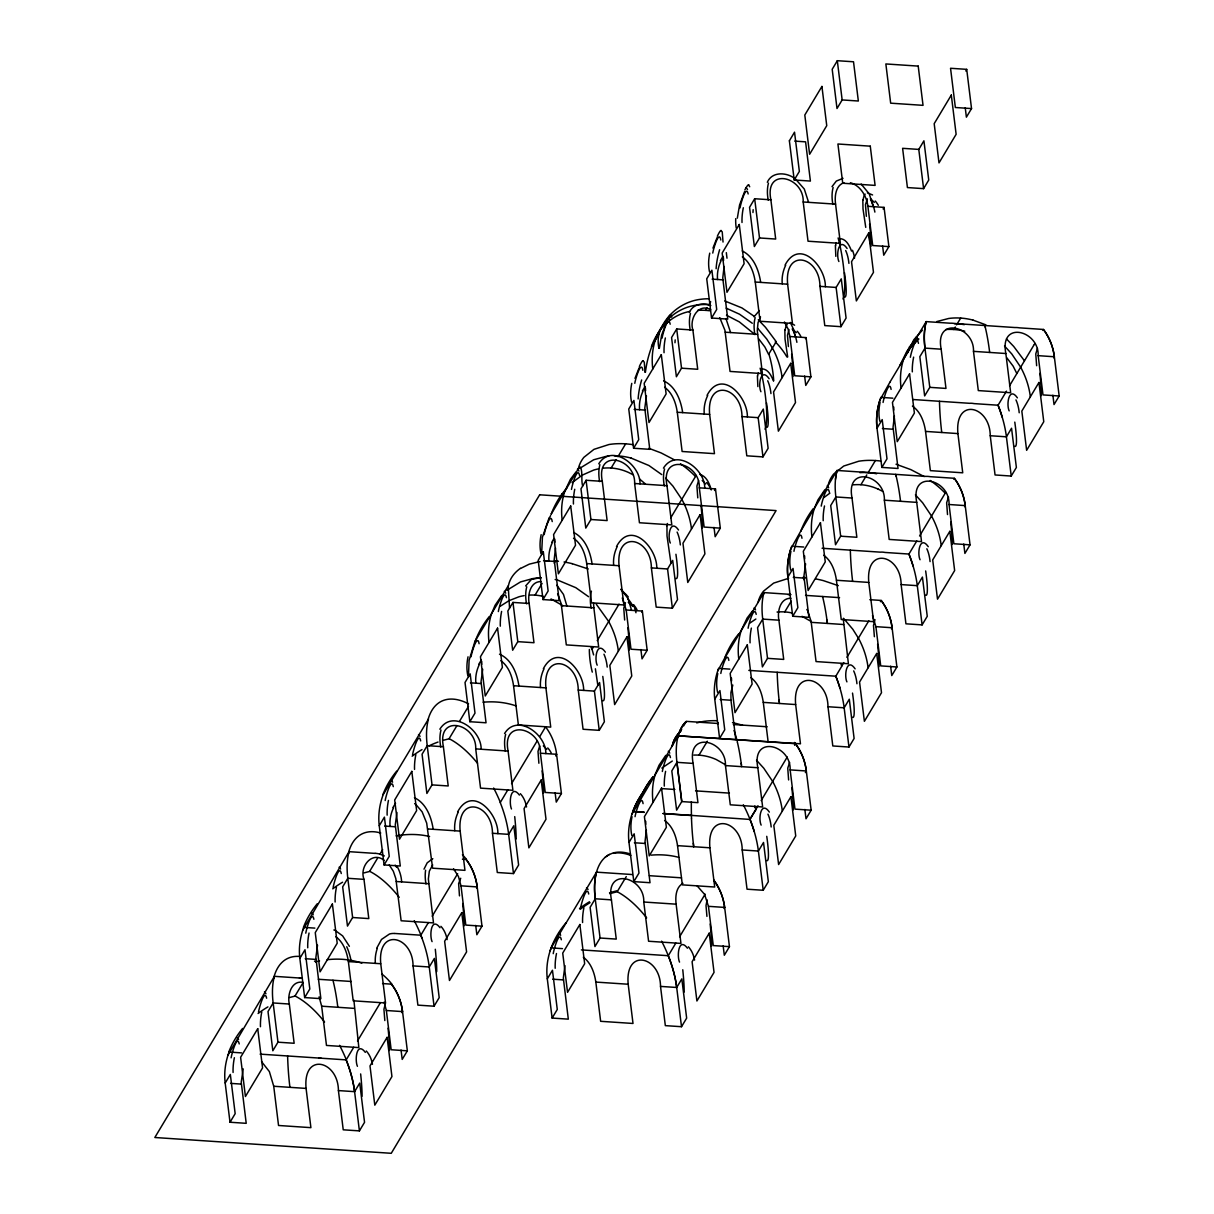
<?xml version="1.0" encoding="UTF-8"?>
<svg xmlns="http://www.w3.org/2000/svg" width="1214" height="1214" viewBox="0 0 1214 1214"><rect width="100%" height="100%" fill="white"/><g stroke="black" fill="none" stroke-linecap="round" stroke-linejoin="round"><path stroke-width="1.5" d="M843.29 618.897L848.404 663.739L816.051 661.569L811.104 621.386L807.811 611.203M659.339 348.403L661.615 335.185L666.547 321.998M737.323 218.171L739.584 204.954L744.516 191.782M353.881 1000.048L358.843 1047.591L326.475 1045.436L321.664 1006.194L354.018 1008.364M757.399 375.763L757.855 386.583M835.384 245.532L835.824 256.351M784.836 329.905L785.033 339.176L787.689 356.977M862.805 199.688L863.017 208.96L865.749 227.367M666.956 525.996L667.017 535.951L670.978 563.25M231.115 1057.849C231.54 1054.617 237.216 1033.675 239.219 1043.949M258.506 1012.112C258.931 1008.864 264.606 987.923 266.625 998.212M305.776 933.171C306.186 929.939 311.877 908.998 313.88 919.271M333.167 887.434C333.592 884.187 339.267 863.245 341.271 873.534M385.187 800.542C385.612 797.294 391.287 776.368 393.29 786.642M412.578 754.804C413.003 751.557 418.678 730.616 420.681 740.904M498.347 611.568C498.757 608.32 504.447 587.379 506.45 597.667M571.475 489.424C571.9 486.177 577.576 465.235 579.579 475.524M662.085 338.114C662.495 334.867 668.186 313.925 670.189 324.214M553.235 953.673C553.645 950.425 559.32 929.484 561.338 939.773M580.626 907.92C581.036 904.688 586.711 883.746 588.729 894.02M740.054 207.882C740.479 204.635 746.155 183.693 748.158 193.982M662.343 771.497C662.753 768.25 668.428 747.308 670.447 757.582M748.097 628.26C748.522 625.013 754.197 604.071 756.201 614.36M821.241 506.117C821.65 502.869 827.341 481.928 829.344 492.216M910.363 357.265C910.773 354.018 916.464 333.076 918.467 343.365M471.062 656.759C471.442 653.466 477.421 632.752 479.09 643.724M544.206 534.615C544.57 531.322 550.564 510.608 552.233 521.58M634.801 383.305C635.18 380.012 641.159 359.298 642.828 370.27M712.77 253.073C713.149 249.796 719.128 229.067 720.797 240.038M635.059 816.688C635.438 813.395 641.417 792.666 643.086 803.653M720.828 673.451C721.192 670.158 727.186 649.444 728.84 660.416M793.956 551.308C794.335 548.015 800.314 527.301 801.984 538.272M883.079 402.456C883.458 399.163 889.437 378.449 891.106 389.421M907.359 352.986L913.808 339.768L922.382 330.193M273.878 978.423L274.41 976.329L301.77 978.165A15.661 10.243 20.4 0 0 299.418 978.014M348.539 853.746L349.055 851.667L375.05 853.396M677.685 737.793L678.186 735.836A79.851 40.001 63.7 0 1 686.198 721.495A79.699 39.91 63.7 0 0 678.171 735.836L631.902 814.275M763.454 594.572L763.94 592.599L790.42 594.374M632.388 874.55L596.484 872.153L595.968 874.232A77.696 38.924 63.7 0 0 595.224 898.77L600.065 938.012L594.936 946.586L590.11 907.359L595.255 898.77A77.757 38.939 63.7 0 1 596.514 872.153A79.79 39.956 63.7 0 1 606.044 856.614L606.833 855.991A81.748 40.957 63.7 0 1 609.382 854.459L613.085 853.002A83.948 42.05 63.7 0 1 630.536 854.079M555.526 548.03L554.191 559.502L559.184 600.642L542.977 599.564M724.105 266.488L722.755 277.976L727.747 319.1L711.541 318.022L706.73 278.795L711.89 270.206L716.7 309.449L711.571 318.022M646.379 830.103L645.029 841.56L650.021 882.715L633.814 881.622L628.989 842.395A77.696 65.875 -31.3 0 1 632.813 811.605L633.253 810.815M894.399 415.871L893.049 427.328L898.041 468.483L881.834 467.405L877.009 428.163M424.005 869.178L427.207 862.805L432.821 858.693M228.095 1054.89L274.394 976.329A77.696 38.909 63.7 0 0 273.15 1002.961L277.96 1042.189L272.831 1050.763L268.006 1011.535L273.15 1002.961L289.327 1004.039L294.152 1043.266L277.945 1042.189M302.741 930.212L349.055 851.651A77.696 38.909 63.7 0 0 347.811 878.283L342.667 886.857L347.477 926.1L352.621 917.511L347.781 878.283L363.988 879.361L368.798 918.588L352.591 917.511M550.17 950.699L551.156 947.876A79.79 67.635 -31.3 0 1 565.997 922.822M717.656 671.038L724.546 658.413M634.983 378.373L639.11 367.857M712.952 248.142L717.095 237.625M317.537 945.129L315.868 957.497L320.86 998.652L304.653 997.574L299.843 958.332A77.696 65.875 -31.3 0 1 303.728 927.375L314.866 928.118M396.948 812.5L395.278 824.883L400.286 866.022L384.079 864.929L379.254 825.702A77.757 65.92 -31.3 0 1 383.138 794.745L428.466 719.022A77.757 38.939 63.7 0 0 427.207 745.639L432.032 784.881L426.888 793.455L422.077 754.228L427.207 745.654L443.398 746.731L448.209 785.959L432.002 784.881M482.717 669.263L481.048 681.646L486.04 722.785L469.833 721.708L465.023 682.465L470.182 673.891L474.993 713.119L469.864 721.708M646.455 395.81L644.786 408.192L649.778 449.332L633.571 448.239L628.761 409.012L633.92 400.438L638.731 439.665L633.602 448.239M564.98 965.631L563.326 978.014L568.319 1019.153L552.112 1018.06L547.302 978.833A77.696 65.859 -31.2 0 1 551.156 947.876L596.499 872.153M805.595 563.812L803.926 576.18L808.919 617.334L792.712 616.242L787.886 577.014A77.499 65.693 -31.3 0 1 788.584 557.712A77.908 66.042 -31.3 0 1 790.8 548.895L800.709 531.216M376.735 948.149L381.5 939.439L389.466 934.021A16.085 14.583 48.2 0 1 394.626 933.49M655.302 340.193C660.947 321.862 677.488 307.552 696.578 305.109A58.849 47.695 30.9 0 1 708.991 304.638M655.545 773.576L659.05 765.245L665.773 755.381M741.314 630.339L747.065 618.108L752.483 611.006M814.457 508.196L817.963 499.864L824.67 490.001M899.741 365.718L906.964 351.195L918.877 338.994M243.225 1068.912L241.222 1082.175L246.214 1123.329L230.007 1122.237L225.182 1083.009A77.696 65.875 -31.3 0 1 229.067 1052.052L241.571 1052.887M732.801 685.06L730.919 692.541L730.965 700.22M439.847 729.204C452.534 708.597 481.776 730.145 481.123 749.25M525.616 585.967L531.428 579.397L540.898 577.576M598.76 463.824C611.431 443.216 640.673 464.765 640.021 483.87M689.355 312.514C692.678 304.092 703.27 302.286 710.843 305.549M504.554 733.529C517.225 712.937 546.452 734.485 545.814 753.575M767.324 182.297C771.983 171.265 786.596 172.251 794.775 178.473M663.451 468.149C676.122 447.556 705.364 469.105 704.712 488.195M754.046 316.839L759.342 310.587M832.015 186.622L836.309 181.068L843.032 178.321M549.016 518.12L542.43 537.195L541.596 554.601M392.911 807.614L395.567 803.273M478.665 664.377L481.336 660.037M551.809 542.233L554.024 538.485M642.403 390.923L645.074 386.583M720.388 260.691L723.043 256.366M457.602 811.938C472.17 784.472 498.423 813.653 497.877 833.623M543.356 668.702C557.924 641.235 584.192 670.416 583.631 690.402M616.5 546.558C631.068 519.091 657.32 548.273 656.774 568.258M707.094 395.248C721.662 367.766 747.93 396.963 747.369 416.933M785.079 265.031C799.647 237.549 825.899 266.731 825.353 286.716M707.125 899.847L706.017 905.614L706.927 916.373M225.212 1083.009L230.341 1074.436L235.167 1113.663L230.023 1122.252M299.858 958.332L305.002 949.758L309.813 988.985L304.684 997.574M379.284 825.702L384.413 817.128L389.239 856.356L384.094 864.929M512.976 602.417L507.831 610.991L512.657 650.234L517.801 641.645L512.961 602.417L529.167 603.495L533.978 642.722L517.771 641.645M586.119 480.274L580.975 488.847L585.785 528.09L590.93 519.501L586.089 480.274L602.296 481.351L607.121 520.578L590.914 519.501M676.714 328.964L671.57 337.538L676.395 376.765L681.524 368.191L676.699 328.948L692.906 330.041L697.716 369.268L681.509 368.191M754.683 198.732L749.554 207.321L754.364 246.548L759.509 237.959L754.668 198.732L770.875 199.809L775.685 239.052L759.478 237.959M789.404 140.763L794.533 132.174L799.358 171.417L794.214 179.991L810.406 181.068L805.58 141.841L794.775 141.112M837.341 60.7L832.197 69.289L837.007 108.516L842.152 99.927L837.311 60.7L853.518 61.777L858.344 101.02L842.137 99.927M295.154 995.784L302.878 982.93M369.8 871.106L377.524 858.252M380.073 853.958L382.668 849.663M449.226 738.476L456.95 725.608M459.499 721.328L468.498 706.32M529.532 595.088A53.977 50.942 74 0 1 535.04 595.133L542.081 583.418M554.191 563.175L555.481 561.035M603.479 468.149A54.16 51.125 74 0 1 611.143 468.027L616.151 459.727M617.941 456.707L625.65 443.854A54.16 28.438 15.5 0 1 633.45 444.719M705.562 310.359L707.094 307.855M708.566 305.351L710.721 301.77M353.729 1047.257L346.172 1059.883A77.863 39 63.7 0 1 354.594 1091.659L359.405 1130.887L343.228 1129.809L338.418 1090.582C338.251 1060.475 302.726 1051.658 306.08 1088.397L310.905 1127.654L278.537 1125.484L273.727 1086.257L306.08 1088.412M357.508 1040.944L380.164 1003.098M428.375 922.579L420.818 935.205A77.757 38.939 63.7 0 1 429.255 967.012L434.051 1006.209L417.889 1005.131L413.063 965.904C412.912 935.797 377.387 926.98 380.741 963.719L385.551 1002.976L353.198 1000.806L348.372 961.579C347.022 952.307 343.562 942.322 335.701 936.601M432.154 916.266L457.663 873.685M507.786 789.95L500.229 802.575A77.757 38.939 63.7 0 1 508.666 834.352L513.476 873.579L497.3 872.502L492.474 833.274C492.323 803.167 456.798 794.351 460.152 831.089L464.962 870.347L432.609 868.177L426.691 823.107L422.138 811.847L415.841 804.457M511.564 783.637L537.074 741.056M539.911 736.321L545.572 726.852A77.757 65.92 -31.3 0 1 556.604 754.289M593.069 647.517L592.037 649.262L593.616 654.923M597.227 640.582L619.064 604.117M670.705 517.877L695.47 476.51A93.417 49.046 15.5 0 0 680.508 463.778M338.418 1090.582L354.594 1091.659L359.723 1083.085L364.549 1122.313L359.405 1130.887M401.88 1012.673L402.517 1011.596A77.696 65.875 -31.3 0 0 393.093 986.39L391.5 984.159L382.577 983.568M476.541 887.995L477.178 886.918A77.696 65.875 -31.3 0 0 467.754 861.712L466.161 859.482L462.443 859.239M555.633 755.897L556.589 754.289L540.412 753.211C541.444 727.869 501.473 717.58 508.089 751.026L512.9 790.284L480.547 788.129L475.721 748.886C476.753 723.529 436.737 713.255 443.398 746.731M599.23 730.342L594.42 691.115L599.564 682.541L604.375 721.769L599.23 730.342L583.069 729.265L578.243 690.038C578.092 659.93 542.567 651.114 545.905 687.852L550.731 727.11L518.378 724.94L513.552 685.713C512.202 676.441 508.742 666.44 500.881 660.72M641.72 612.129L642.358 611.067L626.181 609.974L622.281 597.971M672.374 608.199L667.563 568.971L672.693 560.398L677.518 599.625L672.374 608.199L656.197 607.121L651.387 567.894C651.22 537.787 615.695 528.97 619.049 565.709L623.875 604.967L591.506 602.797L586.696 563.569C585.3 554.145 581.764 543.826 573.524 538.257M714.53 490.517L715.486 488.908L699.325 487.831C700.357 462.488 660.325 452.215 666.987 485.646L671.797 524.903L639.444 522.748L634.634 483.506C635.666 458.133 595.604 447.89 602.296 481.351M762.969 456.889L758.158 417.662L763.303 409.072L768.113 448.315L762.969 456.889L746.792 455.811L741.982 416.584C741.83 386.477 706.305 377.66 709.644 414.399L714.469 453.657L682.116 451.487L677.291 412.259C675.94 402.987 672.48 392.987 664.619 387.266M805.443 338.676L806.096 337.598L789.919 336.521L788.098 328.994L784.426 321.983M840.953 326.672L836.127 287.445L841.272 278.856L846.082 318.083L840.953 326.672L824.776 325.595L819.951 286.352C819.799 256.245 784.274 247.428 787.628 284.182L792.439 323.425L760.085 321.27L755.26 282.027C753.894 272.695 750.389 262.528 742.346 256.882M883.109 208.99L884.065 207.382L867.889 206.304L872.714 245.532L888.891 246.609L884.065 207.382M918.786 149.413L923.915 140.824L928.74 180.051L923.596 188.64L907.419 187.563L902.609 148.32L918.786 149.413L923.596 188.64M965.752 70.958L966.708 69.35L950.547 68.272L955.357 107.5L971.534 108.577L966.708 69.35M391.5 984.159A77.863 66.011 -31.3 0 1 402.547 1011.596L407.343 1050.838L402.198 1059.412L401.06 1050.08M434.051 1006.209L439.195 997.635L434.384 958.407L429.24 966.981L413.063 965.904M466.146 859.482A77.757 65.92 -31.3 0 1 477.193 886.918L481.988 926.161L476.859 934.734L475.706 925.402M513.476 873.579L518.606 865.005L513.795 825.763L508.651 834.352L492.474 833.274M556.589 754.289L561.414 793.531L556.27 802.105L555.117 792.772M642.358 611.067L647.168 650.294L642.039 658.868L640.886 649.536M715.486 488.908L720.312 528.151L715.167 536.725L714.029 527.392M806.096 337.598L810.906 376.841L805.777 385.415L804.624 376.082M888.891 246.609L883.746 255.198L882.593 245.85M971.534 108.577L966.39 117.166L965.251 107.818M649.414 783.03L651.235 779.98M679.946 732.027L681.767 728.977M683.588 725.926L686.335 721.359L718.309 723.498M800.785 531.034L837.083 470.455L861.121 472.064A15.706 10.289 20.4 0 1 865.567 472.367L925.827 476.389A15.706 10.289 20.4 0 1 930.273 476.692L954.31 478.286L955.797 480.395A77.908 66.042 -31.3 0 1 960.016 487.694A77.529 65.723 -31.3 0 1 965.221 505.601L970.047 544.843L964.902 553.417L963.764 544.084M889.832 382.364L879.922 400.043A77.908 66.042 -31.3 0 0 877.707 408.875A77.529 65.723 -31.3 0 0 877.054 428.178L882.199 419.589L886.994 458.816L881.85 467.405M889.908 382.182L926.206 321.619L950.243 323.212A15.706 10.289 20.4 0 1 954.69 323.516L1014.95 327.537A15.706 10.289 20.4 0 1 1019.396 327.841L1043.433 329.449L1044.935 331.543A77.908 66.042 -31.3 0 1 1049.139 338.843A77.529 65.723 -31.3 0 1 1054.344 356.764L1059.169 395.992L1054.025 404.566L1052.887 395.233M547.317 978.833L552.461 970.244L557.272 1009.487L552.127 1018.06M629.019 842.395L634.178 833.821L638.974 873.048L633.829 881.622M676.926 762.331L681.737 801.574L697.944 802.651L693.133 763.424L676.926 762.331L671.812 770.92L676.623 810.148L681.767 801.574L676.942 762.331A77.696 38.909 63.7 0 1 678.186 735.836L800.466 743.803L795.656 704.56C792.272 667.837 827.796 676.577 827.978 706.7L832.804 745.957L848.965 747.035L854.11 738.461L849.299 699.218L844.155 707.808L848.965 747.035M714.773 699.158L719.932 690.584L724.728 729.811L719.599 738.385L714.758 699.158A77.696 65.875 -31.3 0 1 718.582 668.368L729.918 669.126M924.992 348.115L919.833 356.688L924.643 395.931L929.787 387.342L924.947 348.115A77.499 38.818 63.7 0 1 924.613 330.527A77.908 39.015 63.7 0 1 925.721 323.577L926.206 321.619A78.182 39.152 63.7 0 0 924.613 330.527A77.529 38.833 63.7 0 0 924.992 348.115L941.169 349.192L945.979 388.419L929.772 387.342M617.258 891.607L626.272 876.599M693.831 755.093A54.175 51.125 73.9 0 1 698.976 755.154L707.322 741.238M717.595 724.075L718.233 722.998M777.066 612.038A54.175 51.125 73.9 0 1 784.745 611.917L791.164 601.218M804.002 579.776L805.292 577.621A54.175 28.453 15.6 0 0 802.712 577.485M853.23 484.841A54.16 51.125 74 0 1 860.908 484.72L866.796 474.902M868.147 472.641L875.385 460.531A54.16 28.438 15.5 0 1 880.59 461.032M953.825 329.51L955.342 327.006M956.602 324.866L960.699 318.068M767.506 658.337L783.713 659.414L778.902 620.187L762.696 619.094L767.521 658.337L762.392 666.911L757.566 627.684L762.726 619.11A77.696 38.909 63.7 0 1 763.94 592.614L724.621 658.231A93.417 88.167 74 0 1 735.517 637.896L738.673 633.875M792.727 616.242L797.871 607.668L793.046 568.44L787.916 577.014A77.529 65.723 -31.3 0 1 788.584 557.712A78.182 66.269 -31.3 0 1 791.725 546.224L793.228 546.33M840.649 536.193L856.856 537.271L852.031 498.043L835.824 496.951L840.665 536.193L835.52 544.767L830.71 505.54L835.869 496.966A77.499 38.818 63.7 0 1 835.49 479.363A77.908 39.015 63.7 0 1 836.598 472.428L837.083 470.455A78.182 39.152 63.7 0 0 835.49 479.363M583.297 957.178C591.051 962.945 594.496 972.854 595.831 982.08L600.642 1021.308L633.01 1023.463L628.184 984.235C624.815 947.481 660.355 956.268 660.522 986.405L665.333 1025.633L681.509 1026.71L676.699 987.483A77.863 39 63.7 0 0 668.277 955.706L675.834 943.081M679.612 936.768L705.106 894.172M749.964 819.268L756.003 809.48M750.343 818.631L758.022 805.808M761.163 800.572L787.249 757.005M794.563 744.789L795.307 743.545A79.699 67.574 -31.3 0 0 794.487 742.452A79.851 67.696 -31.3 0 1 795.413 743.666M843.791 662.571L841.697 666.061A93.417 88.167 74 0 0 840.877 663.557M846.917 657.335L868.845 620.733M919.575 535.996L945.205 493.188A93.417 49.046 15.5 0 0 930.243 480.471M1009.562 385.733L1034.328 344.351M794.654 744.91L795.413 743.666L796.9 745.76A77.908 66.042 -31.3 0 1 801.119 753.075A77.529 65.723 -31.3 0 1 806.324 770.981L811.149 810.208L806.005 818.797L804.852 809.45M841.757 666.243L835.809 676.198A78.182 39.152 63.7 0 1 839.967 688.186A77.529 38.833 63.7 0 1 844.155 707.808L827.978 706.73M880.423 601.689L881.167 600.444L882.669 602.539A77.908 66.042 -31.3 0 1 886.873 609.838A77.529 65.723 -31.3 0 1 892.093 627.744L896.903 666.987L891.774 675.561L890.621 666.228M916.798 540.928L908.937 554.054A78.182 39.152 63.7 0 1 913.095 566.043A77.529 38.833 63.7 0 1 917.298 585.664L922.109 624.891L905.932 623.814L901.122 584.587C900.955 554.479 865.43 545.663 868.784 582.401L873.61 621.659L841.241 619.489L836.431 580.262L868.784 582.417M945.311 493.309L945.873 492.368M953.749 479.227L954.31 478.286A78.182 66.269 -31.3 0 1 960.016 487.694A77.499 65.693 -31.3 0 1 965.221 505.601L964.584 506.678M1006.497 391.136L998.06 405.218A78.182 39.152 63.7 0 1 1002.218 417.191A77.529 38.833 63.7 0 1 1006.421 436.828L1011.232 476.055L995.055 474.962L990.245 435.735C990.078 405.628 954.553 396.811 957.907 433.55L962.732 472.807L930.364 470.637L925.554 431.41C924.173 422.002 920.622 411.683 912.397 406.113M1034.434 344.457L1034.996 343.516M1042.872 330.39L1043.433 329.449A78.182 66.269 -31.3 0 1 1049.139 338.843A77.499 65.693 -31.3 0 1 1054.344 356.764L1053.706 357.827M660.522 986.405L676.699 987.483L681.828 978.894L686.654 1018.136L681.509 1026.71M723.984 908.497L724.637 907.419A77.696 65.875 -31.3 0 0 715.213 882.214L713.62 879.983A77.863 66.011 -31.3 0 1 724.652 907.419L729.447 946.647L724.318 955.236L723.165 945.888M805.368 772.59L806.324 770.981A77.499 65.693 -31.3 0 0 801.119 753.075A78.485 66.542 -31.3 0 0 795.398 743.666L678.186 735.836M891.455 628.822L892.093 627.744A77.499 65.693 -31.3 0 0 886.873 609.838A78.182 66.269 -31.3 0 0 881.167 600.444L869.831 599.686M763.211 890.272L768.341 881.698L763.53 842.455L758.386 851.044L763.211 890.272L747.035 889.194L742.209 849.967C742.058 819.86 706.533 811.043 709.887 847.782L714.697 887.024L682.344 884.869L677.533 845.642C676.152 836.294 672.647 826.142 664.604 820.497M922.109 624.891L927.253 616.317L922.428 577.075L917.283 585.664L901.122 584.587M1011.232 476.055L1016.376 467.466L1011.55 428.238L1006.421 436.812L990.245 435.735M760.541 316.915L758.037 322.636L757.293 330.603L762.407 373.593L730.039 371.423L724.94 330.299L719.75 317.643M561.961 494.022L566.741 488.058M813.243 508.666L811.711 510.715A93.417 88.167 74 0 0 800.815 531.049M649.778 781.148L652.904 777.112M788.979 329.495L787.491 335.261L788.387 346.551M385.415 1003.492L383.928 1009.259L384.823 1020.549M874.975 619.641L873.488 625.407L874.384 636.697M575.861 472.17L570.443 479.272L564.692 491.503A90.777 73.553 30.9 0 0 562.188 520.29M501.777 595.467L495.069 605.316L491.564 613.647A90.777 73.553 30.9 0 0 489.045 642.434M678.793 733.226L677.807 734.349A93.417 49.046 15.5 0 0 672.283 745.699M432.7 864.929L429.346 871.151L428.36 878.997L433.489 922.913L401.136 920.758L395.84 878.678L393.336 871.273L389.208 864.899M698.596 480.592L696.912 486.055L697.777 497.861M625.453 602.736L623.768 608.199L624.649 620.005M539.699 745.973L538.014 751.436L538.879 763.242M1037.454 348.433L1035.77 353.896L1036.635 365.702M916.813 337.932L909.301 347.113L903.55 359.344A90.777 73.553 30.9 0 0 901.061 388.131M679.855 732.118L680.978 731.071M579.776 466.753C583.281 470 580.808 480.441 582.69 485.995M572.098 482.641L582.28 475.129L593.661 470.091A54.16 51.125 74 0 1 598.502 468.877M867.388 198.868L865.491 204.513L866.356 216.32M948.544 497.087L946.647 502.748L947.512 514.554M789.646 762.468L787.749 768.113L788.614 779.934M580.125 468.103L593.676 459.772L605.983 456.418A58.849 47.695 30.9 0 1 608.745 456.085M506.982 590.247L520.533 581.916L532.84 578.562A58.849 47.695 30.9 0 1 541.156 577.955M605.24 857.236L606.029 856.598M823.76 497.664L829.89 493.142M661.842 768.098L672.298 761.041M749.584 623.268L755.867 619.034M499.91 606.454L508.985 600.687L518.909 596.802A53.977 50.942 74 0 1 524.144 595.649M460.728 878.253L458.634 883.549L459.469 895.871M520.624 568.425L529.289 564.146L540.033 561.536M721.162 230.781L722.239 231.904L723.028 242.041M643.192 360.998L644.27 362.121L645.044 372.273M748.613 184.998L749.706 186.759M670.629 315.215L671.737 316.991M682.951 883.352C675.788 887.297 675.288 896.934 676.122 904.157L680.948 943.415L648.579 941.245L643.769 902.017C644.816 876.645 604.739 866.401 611.431 899.862L616.257 939.09L600.05 938.012M936.753 321.573L948.68 318.478A58.833 47.68 30.9 0 1 973.036 320.117M843.942 182.692C835.475 185.575 834.549 196.577 835.566 204.119L840.376 243.377L808.023 241.207L803.198 201.979C804.245 176.607 764.183 166.348 770.875 199.809M696.699 722.891L702.86 721.541A54.175 28.453 15.6 0 1 716.958 720.721M689.552 311.482C671.433 314.972 657.214 329.373 651.493 346.551L659.111 333.835C664.513 315.549 681.6 301.664 700.417 299.327A58.833 47.68 30.9 0 1 708.46 298.781M839.451 238.688C846.082 238.369 849.572 245.82 851.53 251.101M788.63 578.304L773.637 583.115L763.576 591.112A93.417 49.046 15.5 0 0 758.052 602.463M867.388 192.814L872.578 194.968M540.867 581.612C530.169 581.445 527.513 595.194 529.167 603.495M790.891 598.32C780.056 597.865 777.172 611.795 778.902 620.172M803.198 201.979L835.566 204.134M712.132 279.144L722.937 279.873M755.26 282.027L787.628 284.197M819.951 286.352L836.127 287.445M725.228 332.196L757.582 334.366M973.491 351.362L1005.845 353.517L1010.67 392.744L978.302 390.589L973.491 351.362C974.539 326.005 934.537 315.746 941.169 349.177M1005.845 353.502C999.183 320.071 1039.199 330.314 1038.167 355.656L1054.344 356.764M810.906 376.841L794.73 375.748L789.919 336.521M1059.169 395.992L1042.993 394.914L1038.182 355.672M892.867 398.177L880.848 397.373A78.182 66.269 -31.3 0 0 877.707 408.875A77.499 65.693 -31.3 0 0 877.054 428.178M913.095 399.527L969.591 403.306A15.706 14.295 50.4 0 1 974.038 403.609L998.06 405.218L999.137 408.01A77.908 39.015 63.7 0 1 1002.218 417.191M634.163 409.376L644.968 410.089M677.291 412.259L709.659 414.414M741.982 416.584L758.158 417.662M882.411 428.527L893.231 429.255M925.554 431.41L957.907 433.58M634.634 483.506L666.987 485.676M884.369 500.198L916.722 502.368L921.532 541.596L889.179 539.426L884.369 500.198C885.431 474.856 845.369 464.583 852.046 498.028M916.722 502.338C910.06 468.923 950.076 479.166 949.044 504.508L965.221 505.601M720.312 528.151L704.135 527.073L699.325 487.831M970.047 544.843L953.87 543.751L949.044 504.523M794.73 546.421L803.729 547.028M822.075 548.258L880.454 552.158A15.706 14.295 50.4 0 1 884.915 552.446L908.937 554.054L910.014 556.862A77.908 39.015 63.7 0 1 913.095 566.043M543.553 560.686L554.358 561.414M586.696 563.569L619.049 565.724M651.387 567.894L667.563 568.971M793.288 577.378L804.108 578.092M805.535 595.376L839.572 597.652M561.49 605.649L593.858 607.819L598.669 647.047L566.316 644.892L561.202 603.753L557.605 593.646M811.225 622.342L843.593 624.512M872.487 615.528L875.916 626.652L892.093 627.744M647.168 650.294L630.992 649.217L626.181 609.974M896.903 666.987L880.727 665.894L875.916 626.667M748.826 670.386L835.809 676.198L836.886 679.005A77.908 39.015 63.7 0 1 839.967 688.186M470.425 682.829L481.23 683.558M513.552 685.713L545.921 687.883M578.243 690.038L594.42 691.115M720.16 699.522L730.965 700.235L735.775 739.478M750.859 677.579C758.538 683.361 761.952 693.194 763.287 702.375L795.656 704.56M733.347 724.5L767.202 726.761M475.721 748.886L508.089 751.056M725.456 765.579L757.824 767.734L762.635 806.976L730.282 804.806L725.456 765.579C726.503 740.237 686.471 729.963 693.133 763.394M757.824 767.718C751.163 734.303 791.179 744.546 790.147 769.888L806.324 770.981M661.721 788.599L674.878 789.479M695.576 790.86L729.417 793.121M561.414 793.531L545.238 792.439L540.412 753.211M811.149 810.208L794.973 809.131L790.147 769.904M632.873 811.438L644.209 812.196M663.087 813.456L750.04 819.435L751.117 822.242A77.908 39.015 63.7 0 1 754.197 831.423A77.529 38.833 63.7 0 1 758.386 851.044L742.209 849.967M632.798 811.605A79.699 67.574 -31.3 0 1 646.455 787.871A79.851 67.696 -31.3 0 0 632.798 811.605L644.164 812.363M663.072 813.623L691.434 815.52L691.51 818.251M384.656 826.066L395.461 826.78M427.798 828.95L460.152 831.104M634.391 842.759L645.195 843.472M677.533 845.642L709.887 847.797M649.384 875.689L681.494 877.828M396.31 881.516L428.679 883.686M453.55 868.814L458.437 876.493L461.001 885.825L477.178 886.918M595.224 898.77L611.431 899.862M643.769 902.017L676.122 904.172M696.927 885.628L704.56 894.323L708.46 906.327L724.637 907.419M481.988 926.161L465.812 925.083L461.001 885.841M729.447 946.647L713.271 945.569L708.46 906.342M394.823 933.475L420.818 935.205L421.971 938.179M551.156 947.876L562.492 948.635M581.385 949.894L668.277 955.706L669.415 958.681A77.696 38.909 63.7 0 1 676.699 987.483M305.245 958.696L316.05 959.424M348.372 961.579L380.741 963.734M552.704 979.197L563.508 979.91M595.831 982.08L628.184 984.235M318.28 979.273L351.301 981.473M384.17 1002.081L386.34 1010.503L402.517 1011.596M407.343 1050.838L391.166 1049.746L386.356 1010.518M260.1 1054.131L346.172 1059.883L347.31 1062.857A77.696 38.909 63.7 0 1 354.594 1091.659M230.584 1083.374L241.389 1084.102M303.014 982.354C291.436 980.093 287.111 995.131 289.327 1004.024M699.78 474.371C706.578 476.207 709.568 483.779 711.237 489.955M572.143 563.675L588.168 568.941M850.361 182.707C860.529 185.651 866.675 196.289 867.889 206.274M790.967 323.167L794.609 325.2M972.991 320.101L985.874 324.851M724.728 300.951L741.921 307.916L754.364 316.399M896.038 464.234L910.819 469.606L924.218 476.586M742.695 725.304L737.626 723.863A54.175 28.453 15.5 0 0 732.497 722.664M631.143 458.103L648.929 465.523L661.706 474.568M648.837 448.3L661.084 452.913L674.483 459.894M380.604 854.428L384.337 855.946M726.169 308.144L739.523 314.214L752.301 323.258M499.5 654.194C511.777 659.384 517.149 673.77 518.939 686.077M628.26 602.265L632.57 606.09M663.588 380.877C675.621 386.249 680.902 400.392 682.678 412.623M838.328 585.664L823.38 580.626A54.175 28.453 15.5 0 0 815.671 578.926M414.429 797.704C426.22 803.258 431.41 817.174 433.186 829.314M726.458 315.23L739.311 321.877L753.879 333.653M551.035 598.942L562.932 605.725M742.24 250.934C753.803 256.67 758.902 270.343 760.662 282.392M573.661 532.476C585.224 538.197 590.338 551.884 592.083 563.933M792.272 328.918L796.308 332.636M710.721 309.707C698.308 302.65 689.127 319.221 692.906 330.041M878.177 489.105L882.745 491.412M802.014 616.317L810.937 621.34M633.01 474.72L628.442 472.413A54.16 51.125 74 0 0 611.173 468.027M702.208 480.501L705.698 483.946M543.311 745.882L546.801 749.326M414.627 803.638L415.598 804.29M725.183 764.577L716.26 759.539A54.175 51.125 73.9 0 0 698.976 755.154M871.045 199.126L874.277 202.404M384.307 860.483C372.167 850.498 359.132 866.75 363.988 879.346M823.76 555.268C831.62 560.989 835.08 570.975 836.431 580.231M261.526 1061.597L269.371 1071.583L273.727 1086.242M795.352 178.883L804.29 189.02L808.6 202.328M639.475 478.953L645.453 484.022M588.562 596.711L575.785 587.667L558.015 580.246A58.849 47.695 30.9 0 0 555.162 579.533M861.151 184.058L869.285 193.936L873.276 206.653M621.022 589.109L628.169 598.79L631.568 610.339M1006.512 338.949L1013.705 346.445L1024.464 360.816M758.249 319.783L765.457 327.279L776.216 341.665L768.599 354.382L764.866 346.976L758.598 338.721M556.847 585.254L563.493 594.45L566.877 606.014M1004.524 346.02L1011.778 353.957L1020.655 367.174A90.777 73.553 30.9 0 1 1030.337 396.766M757.521 328.144L766.778 339.07L772.408 348.023A90.777 73.553 30.9 0 1 782.089 377.615M915.402 494.872L922.655 502.808L931.533 516.026A90.777 73.553 30.9 0 1 941.214 545.617M843.518 618.29L852.774 629.216L858.404 638.169M665.667 478.179L672.92 486.116L681.798 499.333M756.504 760.237L763.758 768.189L772.635 781.406M625.301 593.692L628.306 596.985M596.271 604.177L608.669 621.477A90.777 73.553 30.9 0 1 618.351 651.068M1006.861 357.872L1013.129 366.127L1016.846 373.533M687.443 948.195C678.717 936.631 676.729 955.813 679.537 962.11M519.41 795.079C510.684 783.516 508.696 802.682 511.489 808.979M439.999 927.708C431.274 916.145 429.27 935.311 432.078 941.624M365.338 1052.386C356.613 1040.823 354.625 1059.989 357.417 1066.302M395.172 865.142L396.674 867.357M1017.393 397.858C1009.122 385.885 1006.087 404.277 1009.168 410.893M847.099 248.475C838.828 236.502 835.809 254.894 838.889 261.511M928.27 546.71C920 534.721 916.965 553.129 920.045 559.73M769.13 378.707C760.859 366.734 757.84 385.126 760.92 391.727M855.126 668.853C846.856 656.88 843.836 675.272 846.917 681.873M678.535 530.017C670.265 518.044 667.23 536.436 670.31 543.037M769.357 812.09C761.087 800.102 758.067 818.509 761.148 825.11M605.391 652.161C597.121 640.188 594.101 658.58 597.182 665.181M790.329 322.438L793.637 329.525L795.307 336.885M806.84 609.474L807.34 610.339M725.987 318.675L730.616 332.56M349.389 946.313L342.636 935.888L335.125 930.394A16.085 14.538 48.8 0 0 333.865 929.97M319.1 996.846L321.664 1006.178M773.394 380.847C771.406 375.733 767.931 368.555 761.482 368.904A16.101 7.527 76 0 0 760.677 369.299M332.955 980.244L333.486 982.399A132.63 41.473 -86.2 0 1 337.826 1007.301M984.812 325.534L985.328 327.552M895.689 474.371L896.205 476.404M822.561 596.514L823.062 598.548A131.567 41.139 -86.2 0 1 826.962 620.126L827.417 623.419M736.852 740.009L736.792 739.751A95.557 29.88 -86.2 0 0 734.03 730.524M737.293 741.784L737.262 741.663A131.567 41.139 -86.2 0 1 741.208 763.363M595.391 668.793L597.849 685.394M741.435 764.987L741.208 763.333L741.648 766.656M826.977 620.111L827.189 621.765M789.373 140.763L794.214 179.991M763.287 702.405L768.113 741.633M509.546 608.138L508.196 585.861L474.917 641.432L469.105 660.355L468.467 676.744M777.188 672.283L777.279 675.014A131.567 41.139 -86.2 0 0 779.085 700.083L779.479 703.483M693.315 843.335L693.71 846.719L693.315 843.335A131.567 41.139 -86.2 0 1 691.494 818.266M779.069 700.114L779.267 701.798M593.843 607.804L593.54 603.13M939.454 401.288L939.545 404.034A132.63 41.473 -86.2 0 0 941.745 432.472M850.331 550.139L850.422 552.871A132.63 41.473 -86.2 0 0 852.623 581.309M287.612 1055.968L287.703 1058.866A132.63 41.473 -86.2 0 0 289.918 1087.304M454.764 830.755A44.721 38.818 -9.5 0 1 458.209 812.151M390.073 826.431A44.766 38.863 -9.7 0 1 393.518 807.811M505.403 751.329A44.721 28.21 55.4 0 1 505.661 734.364M440.758 747.02A44.766 28.21 55.5 0 1 440.986 730.054M540.518 687.519A44.721 38.818 -9.5 0 1 543.963 668.914M475.842 683.194A44.766 38.863 -9.7 0 1 479.287 664.574M591.172 608.108A44.721 28.21 55.4 0 1 591.43 591.142M526.527 603.783A44.766 28.21 55.5 0 1 526.755 586.817M613.662 565.375A44.721 38.818 -9.5 0 1 617.107 546.77M548.971 561.05A44.766 38.863 -9.7 0 1 552.416 542.43M664.316 485.964A44.721 28.21 55.4 0 1 664.559 468.999M599.655 481.639A44.766 28.21 55.5 0 1 599.883 464.674M704.257 414.065A44.721 38.818 -9.5 0 1 707.701 395.461M639.581 409.74A44.766 38.863 -9.7 0 1 643.025 391.12M754.911 334.639A44.721 28.21 55.4 0 1 755.169 317.673M690.25 330.329A44.766 28.21 55.5 0 1 690.493 313.364M428.284 718.825A82.066 41.094 63.7 0 1 468.574 703.847M382.865 794.684A82.066 69.562 -31.3 0 1 396.659 771.148M412.153 756.201A82.066 69.562 -31.3 0 1 422.002 749.584M428.982 745.866A82.066 69.562 -31.3 0 1 438.026 742.058M443.611 740.237A82.066 69.562 -31.3 0 1 449.256 738.795M391.12 780.329A38.362 4.386 79.2 0 1 392.623 782.18M387.145 815.155A38.362 19.743 -73.2 0 1 388.45 800.405M418.511 734.591A38.362 4.386 79.2 0 1 420.029 736.428M414.535 769.403A38.362 19.743 -73.2 0 1 415.841 754.653M449.286 738.78A82.066 41.094 63.7 0 1 477.466 763.227M493.658 788.038A82.066 41.094 63.7 0 1 500.396 802.545M520.351 793.698A38.362 25.433 -66.7 0 1 526.542 806.991M514.721 816.627A38.362 3.156 82.7 0 1 516.132 838.95M547.742 747.945A38.362 25.433 -66.7 0 1 551.247 752.999M542.112 770.89A38.362 3.156 82.7 0 1 543.523 793.197M467.83 675.561A38.362 25.433 -66.7 0 1 468.027 656.82M481.821 664.316A38.362 1.442 87.2 0 1 481.715 661.327M475.129 641.523A87.575 82.643 74 0 1 489.181 616.742M602.781 676.41A38.362 4.386 79.2 0 1 602.751 700.584M603.965 654.209A38.362 21.457 -78.2 0 1 607.212 667.078M592.28 672.116A31.109 9.697 79.9 0 1 589.351 649.49M591.127 646.971A87.575 82.673 74 0 1 591.84 649.323M504.28 591.355A38.362 4.386 79.2 0 1 505.783 593.191M500.305 626.166A38.362 19.743 -73.2 0 1 501.61 611.416M508.408 585.922A87.575 45.98 15.5 0 1 520.442 568.319M633.496 604.709A38.362 25.433 -66.7 0 1 637.016 609.777M627.881 627.653A38.362 3.156 82.7 0 1 629.292 649.96M627.896 599.018A31.109 15.372 86.5 0 1 632.964 606.423M621.052 589.655A87.575 45.965 15.6 0 1 625.104 593.722M633.389 604.754A44.023 27.027 -73.3 0 1 635.954 612.736M540.958 553.417A38.362 25.433 -66.7 0 1 541.156 534.676M554.965 542.172A38.362 1.442 87.2 0 1 554.844 539.183M548.804 519.091A15.994 1.669 -67.4 0 1 550.625 515.586M561.93 494.007A93.417 88.167 74 0 0 551.065 514.357L578.365 468.68A93.417 49.046 15.5 0 1 583.888 457.329L593.98 449.347L608.973 444.521A54.16 28.438 15.5 0 1 625.635 443.838M675.925 554.252A38.362 4.386 79.2 0 1 675.894 578.441M677.109 532.066A38.362 21.457 -78.2 0 1 680.341 544.934M666.805 525.814A15.934 7.572 72.5 0 1 667.457 523.492M681.828 499.318A90.777 73.553 30.9 0 1 691.479 528.925M577.409 469.211A38.362 4.386 79.2 0 1 578.926 471.047M573.433 504.022A38.362 19.743 -73.2 0 1 574.738 489.272M578.001 469.848A15.994 1.654 -67.4 0 1 579.533 467.405M706.639 482.565A38.362 25.433 -66.7 0 1 709.735 486.844M701.009 505.51A38.362 3.156 82.7 0 1 702.42 527.817M695.501 476.465A15.934 7.588 72.5 0 1 696.32 475.478M631.568 402.107A38.362 25.433 -66.7 0 1 631.766 383.366M645.56 390.862A38.362 1.442 87.2 0 1 645.453 387.873M645.408 372.334A107.849 101.323 75.1 0 1 651.736 346.673M639.353 366.507A16.101 1.988 -70.3 0 1 643.283 360.755M638.139 398.936A40.608 17.345 -72.6 0 1 641.645 379.952M652.783 368.98A90.777 73.553 30.9 0 1 655.272 340.178M768.932 354.276A107.849 102.264 73.5 0 1 773.713 380.832M757.642 376.006A16.101 7.527 76 0 1 758.295 372.895M760.131 368.176A40.608 7.254 81.4 0 1 765.017 429.24M766.52 402.942A38.362 4.386 79.2 0 1 766.489 427.131M767.703 380.756A38.362 21.457 -78.2 0 1 770.951 393.594M668.019 317.901A38.362 4.386 79.2 0 1 669.521 319.737M664.043 352.713A38.362 19.743 -73.2 0 1 665.348 337.962M658.929 348.357A107.849 56.921 14.6 0 1 659.05 333.82M666.865 320.223A16.101 2.337 -69.5 0 1 670.72 314.972M674.984 342.743A40.608 2.716 -87.3 0 1 675.181 339.89M775.291 341.802A107.849 55.981 16.4 0 1 786.9 356.962M785.2 330.284A16.101 7.193 75.3 0 1 787.173 324.335M792.423 329.206A40.608 21.882 -84.8 0 1 796.9 342.318M797.234 331.255A38.362 25.433 -66.7 0 1 800.739 336.308M791.634 354.26A38.362 3.156 82.7 0 1 793.03 376.552M483.096 702.223A82.066 69.562 -31.3 0 1 515.904 705.835M535.071 595.133A53.977 50.942 74 0 1 543.25 596.393M544.874 561.02A53.977 28.332 15.5 0 1 547.408 560.898M555.678 561.05A53.977 28.332 15.5 0 1 558.47 561.278M564.055 562.006A53.977 28.332 15.5 0 1 572.34 563.691M614.299 455.811A58.849 47.695 30.9 0 1 631.189 458.103M697.61 310.344A58.833 47.68 30.9 0 1 709.629 310.754M782.241 283.833A44.721 38.818 -9.5 0 1 785.686 265.229M717.55 279.508A44.766 38.863 -9.7 0 1 720.995 260.904M832.88 204.422A44.721 28.21 55.4 0 1 833.138 187.457M768.234 200.113A44.766 28.21 55.5 0 1 768.462 183.147M835.611 245.774A16.101 7.527 76 0 1 836.279 242.679M838.115 237.944A40.608 7.254 81.4 0 1 842.986 299.023M844.489 272.725A38.362 4.386 79.2 0 1 844.474 296.914M845.688 250.539A38.362 21.457 -78.2 0 1 848.92 263.377M852.501 250.281A44.675 30.699 -64.3 0 1 854.565 258.096M863.169 200.067A16.101 7.193 75.3 0 1 865.142 194.119M870.392 198.99A40.608 21.882 -84.8 0 1 874.884 212.101M875.218 201.038A38.362 25.433 -66.7 0 1 878.299 205.318M869.603 224.029A38.362 3.156 82.7 0 1 870.999 246.321M868.754 232.724A44.69 6.844 78 0 1 869.892 243.498M745.988 187.669A38.362 4.386 79.2 0 1 747.49 189.521M742.012 222.496A38.362 19.743 -73.2 0 1 743.317 207.746M736.245 228.08A44.554 30.623 -64.4 0 1 735.73 218.641M744.835 189.991A16.101 2.337 -69.5 0 1 748.704 184.74M752.968 212.526A40.608 2.716 -87.3 0 1 753.15 209.673M709.537 271.875A38.362 25.433 -66.7 0 1 709.735 253.149M723.529 260.646A38.362 1.442 87.2 0 1 723.423 257.641M727.004 258.203A44.554 3.187 81.3 0 1 726.321 252.633M717.322 236.275A16.101 1.988 -70.3 0 1 721.253 230.539M716.123 268.719A40.608 17.345 -72.6 0 1 719.614 249.735M1039.867 373.351A38.362 3.156 82.7 0 1 1041.278 395.673M916.297 337.052A38.362 4.386 79.2 0 1 917.799 338.888M912.321 371.863A38.362 19.743 -73.2 0 1 913.626 357.128M1014.783 422.108A38.362 4.386 79.2 0 1 1014.752 446.282M1015.966 399.907A38.362 21.457 -78.2 0 1 1019.214 412.775M879.846 421.258A38.362 25.433 -66.7 0 1 880.044 402.517M893.838 410.029A38.362 1.442 87.2 0 1 893.732 407.024M985.343 327.537A132.63 41.473 -86.2 0 1 989.668 352.47M945.858 329.51A58.833 47.68 30.9 0 1 964.796 331.194M954.508 323.668A58.849 47.695 30.9 0 1 964.295 324.654M875.385 460.531A54.16 28.438 15.5 0 0 858.738 461.229L843.73 466.039L833.684 474.037A93.417 49.046 15.5 0 0 828.16 485.372M859.907 472.656A58.849 47.695 30.9 0 1 876.599 473.764M811.938 536.967A90.777 73.553 30.9 0 1 814.427 508.18M860.908 484.72A54.16 51.125 74 0 1 878.177 489.121M950.744 522.202A38.362 3.156 82.7 0 1 952.155 544.509M827.174 485.904A38.362 4.386 79.2 0 1 828.676 487.74M823.198 520.715A38.362 19.743 -73.2 0 1 824.503 505.965M925.66 570.944A38.362 4.386 79.2 0 1 925.629 595.133M926.843 548.758A38.362 21.457 -78.2 0 1 930.076 561.612M790.724 570.11A38.362 25.433 -66.7 0 1 790.921 551.368M804.715 558.865A38.362 1.442 87.2 0 1 804.609 555.875M896.22 476.374A132.63 41.473 -86.2 0 1 900.545 501.306M788.144 594.708A58.849 47.695 30.9 0 1 790.921 594.648M784.745 611.917A54.175 51.125 73.9 0 1 792.378 613.055M877.616 644.346A38.362 3.156 82.7 0 1 879.012 666.653M858.51 638.306A90.792 73.584 30.9 0 1 868.086 667.761M754.031 608.047A38.362 4.386 79.2 0 1 755.548 609.883M750.055 642.859A38.362 19.743 -73.2 0 1 751.36 628.108M738.795 659.111A90.792 73.584 30.9 0 1 741.238 630.476M852.516 693.088A38.362 4.386 79.2 0 1 852.486 717.277M853.7 670.902A38.362 21.457 -78.2 0 1 856.947 683.755M717.58 692.253A38.362 25.433 -66.7 0 1 717.778 673.512M731.572 681.008A38.362 1.442 87.2 0 1 731.465 678.019M755.108 806.794A93.417 88.167 74 0 1 755.912 809.298M638.883 801.483A93.417 88.167 74 0 1 649.763 781.133M672.298 745.806A91.384 47.983 15.5 0 1 679.87 731.996M691.464 815.489A95.557 29.88 -86.2 0 1 691.373 801.756M743.332 804.776A79.699 39.91 63.7 0 1 750.04 819.435A78.485 39.303 63.7 0 1 754.197 831.423M754.835 805.99A93.448 88.212 74 0 1 755.958 809.495M638.852 801.68A91.384 86.24 74 0 1 652.995 776.869M791.847 787.567A38.362 3.156 82.7 0 1 793.258 809.89M772.757 781.543A90.792 73.584 30.9 0 1 782.317 810.998M668.261 751.284A38.362 4.386 79.2 0 1 669.779 753.12M664.301 786.095A38.362 19.743 -73.2 0 1 665.591 771.345M653.041 802.348A90.792 73.584 30.9 0 1 655.469 773.713M766.747 836.325A38.362 4.386 79.2 0 1 766.732 860.514M767.946 814.139A38.362 21.457 -78.2 0 1 771.178 826.992M631.811 835.49A38.362 25.433 -66.7 0 1 632.024 816.749M645.818 824.245A38.362 1.442 87.2 0 1 645.711 821.256M318.796 1058.047A15.661 14.265 50.5 0 1 321.149 1058.213M324.563 1021.991A82.112 41.124 63.7 0 0 295.214 996.072A82.066 69.562 -31.3 0 0 289.539 997.559M339.586 1045.345A82.112 41.124 63.7 0 1 346.339 1059.852M315.761 961.776A82.112 69.608 -31.3 0 1 319.54 960.927M327.127 959.713A82.112 69.608 -31.3 0 1 361.833 963.127M382.152 974.25A82.112 69.608 -31.3 0 1 391.743 983.993M274.212 976.132A82.066 41.094 63.7 0 1 300.389 956.541M314.502 961.154A82.066 41.094 63.7 0 1 315.731 961.807M228.793 1051.992A82.066 69.562 -31.3 0 1 242.588 1028.455M258.081 1013.508A82.066 69.562 -31.3 0 1 267.93 1006.892M237.049 1037.651A38.362 4.386 79.2 0 1 238.566 1039.487M233.073 1072.463A38.362 19.743 -73.2 0 1 234.378 1057.713M264.44 991.899A38.362 4.386 79.2 0 1 265.957 993.735M260.464 1026.71A38.362 19.743 -73.2 0 1 261.769 1011.96M366.279 1051.005A38.362 25.433 -66.7 0 1 372.47 1064.299M360.649 1073.935A38.362 3.156 82.7 0 1 362.06 1096.257M388.055 1028.197A38.362 3.156 82.7 0 1 389.451 1050.505M399.209 897.313A82.066 41.094 63.7 0 0 369.86 871.424A82.066 69.562 -31.3 0 0 364.185 872.881M414.247 920.667A82.066 41.094 63.7 0 1 420.985 935.175M396.083 835.9A82.066 69.562 -31.3 0 1 429.574 836.492M462.428 854.747A82.066 69.562 -31.3 0 1 466.388 859.315M303.439 927.329A82.066 69.562 -31.3 0 1 317.249 903.777M332.727 888.845A82.066 69.562 -31.3 0 1 342.591 882.214M348.858 851.454A82.066 41.094 63.7 0 1 380.756 833.032M440.925 926.328A38.362 25.433 -66.7 0 1 447.131 939.621M435.31 949.257A38.362 3.156 82.7 0 1 436.706 971.579M462.701 903.519A38.362 3.156 82.7 0 1 464.112 925.827M311.71 912.974A38.362 4.386 79.2 0 1 313.212 914.81M307.734 947.785A38.362 19.743 -73.2 0 1 309.039 933.035M339.101 867.221A38.362 4.386 79.2 0 1 340.603 869.057M335.125 902.032A38.362 19.743 -73.2 0 1 336.43 887.282M397.433 867.008A46.253 40.168 -10.9 0 1 401.637 881.88M375.232 853.321A16.085 10.759 20.8 0 1 380.619 854.337M425.993 884.02A46.253 28.848 56 0 1 425.598 870.21M375.354 963.385A46.253 40.153 -10.9 0 1 377.326 948.286M346.749 946.723A46.253 28.817 55.9 0 1 351.104 961.169M661.6 941.154A79.714 39.925 63.7 0 1 668.277 955.706M559.153 933.46A38.362 4.386 79.2 0 1 560.671 935.296M555.193 968.271A38.362 19.743 -73.2 0 1 556.482 953.536M586.544 887.722A38.362 4.386 79.2 0 1 588.062 889.559M582.583 922.534A38.362 19.743 -73.2 0 1 583.888 907.784M688.384 946.814A38.362 25.433 -66.7 0 1 694.575 960.122M682.769 969.758A38.362 3.156 82.7 0 1 684.165 992.081M710.16 924.006A38.362 3.156 82.7 0 1 711.556 946.328M651.144 855.142A83.235 70.624 -31.4 0 1 678.808 857.357M606.909 856.143A82.962 41.458 65.6 0 1 609.413 854.489M613.237 853.351A83.812 41.746 62.1 0 1 630.825 855.445M646.637 917.89A83.235 41.61 63.7 0 0 617.304 891.774A83.948 71.156 -31.2 0 0 609.747 893.747M580.186 909.316A83.948 71.156 -31.2 0 1 590.019 902.67M579.518 908.527A83.812 72.096 -30.9 0 1 589.488 901.774M609.519 892.836A83.812 72.096 -30.9 0 1 617.152 890.773M539.669 494.796L154.831 1137.503L391.257 1153.3L776.08 510.593L539.669 494.796M257.732 1028.683L240.615 1057.288L245.425 1096.515L262.558 1067.91L257.732 1028.683M332.393 904.005L315.261 932.61L320.086 971.837L337.204 943.232L332.393 904.005M411.804 771.376L394.687 799.98L399.497 839.208L416.63 810.603L411.804 771.376M497.573 628.139L480.441 656.744L485.266 695.971L502.384 667.381L497.573 628.139M543.311 551.748L538.181 560.322L542.992 599.564L548.136 590.975L543.311 551.748M570.701 505.995L553.584 534.6L558.394 573.827L575.527 545.223L570.701 505.995M661.311 354.685L644.179 383.29L649.004 422.518L666.122 393.913L661.311 354.685M739.28 224.469L722.163 253.058L726.974 292.301L744.106 263.696L739.28 224.469M821.924 86.437L804.806 115.026L809.617 154.269L826.749 125.664L821.924 86.437M387.114 1037.333L369.997 1065.938L374.807 1105.165L391.94 1076.56L387.114 1037.333M461.775 912.655L444.643 941.26L449.468 980.487L466.586 951.882L461.775 912.655M541.186 780.025L524.069 808.615L528.879 847.858L545.997 819.253L541.186 780.025M626.955 636.789L609.823 665.393L614.648 704.621L631.766 676.016L626.955 636.789M700.083 514.645L682.966 543.25L687.777 582.477L704.909 553.872L700.083 514.645M790.693 363.335L773.561 391.925L778.386 431.167L795.504 402.562L790.693 363.335M868.663 233.103L851.53 261.708L856.356 300.935L873.473 272.346L868.663 233.103M951.306 95.071L934.188 123.676L938.999 162.904L956.131 134.314L951.306 95.071M579.852 924.507L562.719 953.096L567.545 992.339L584.662 963.734L579.852 924.507M661.569 788.068L644.422 816.658L649.232 855.9L666.365 827.295L661.539 788.068M747.323 644.831L730.175 673.436L735.001 712.664L752.119 684.059L747.308 644.831M820.467 522.688L803.319 551.293L808.129 590.52L825.262 561.915L820.436 522.688M909.59 373.836L892.442 402.441L897.252 441.668L914.385 413.079L909.559 373.836M709.234 933.156L692.101 961.746L696.912 1000.989L714.044 972.384L709.234 933.156M790.921 796.718L773.804 825.308L778.614 864.55L795.731 835.945L790.921 796.718M876.69 653.481L859.558 682.071L864.383 721.313L881.501 692.708L876.69 653.481M949.818 531.337L932.701 559.927L937.511 599.17L954.644 570.565L949.818 531.337M1038.941 382.486L1021.824 411.091L1026.634 450.318L1043.767 421.713L1038.941 382.486M918.209 66.102L885.856 63.947L890.666 103.175L923.035 105.345L918.209 66.102M870.271 146.166L837.918 143.996L842.728 183.238L875.097 185.393L870.271 146.166"/></g></svg>
